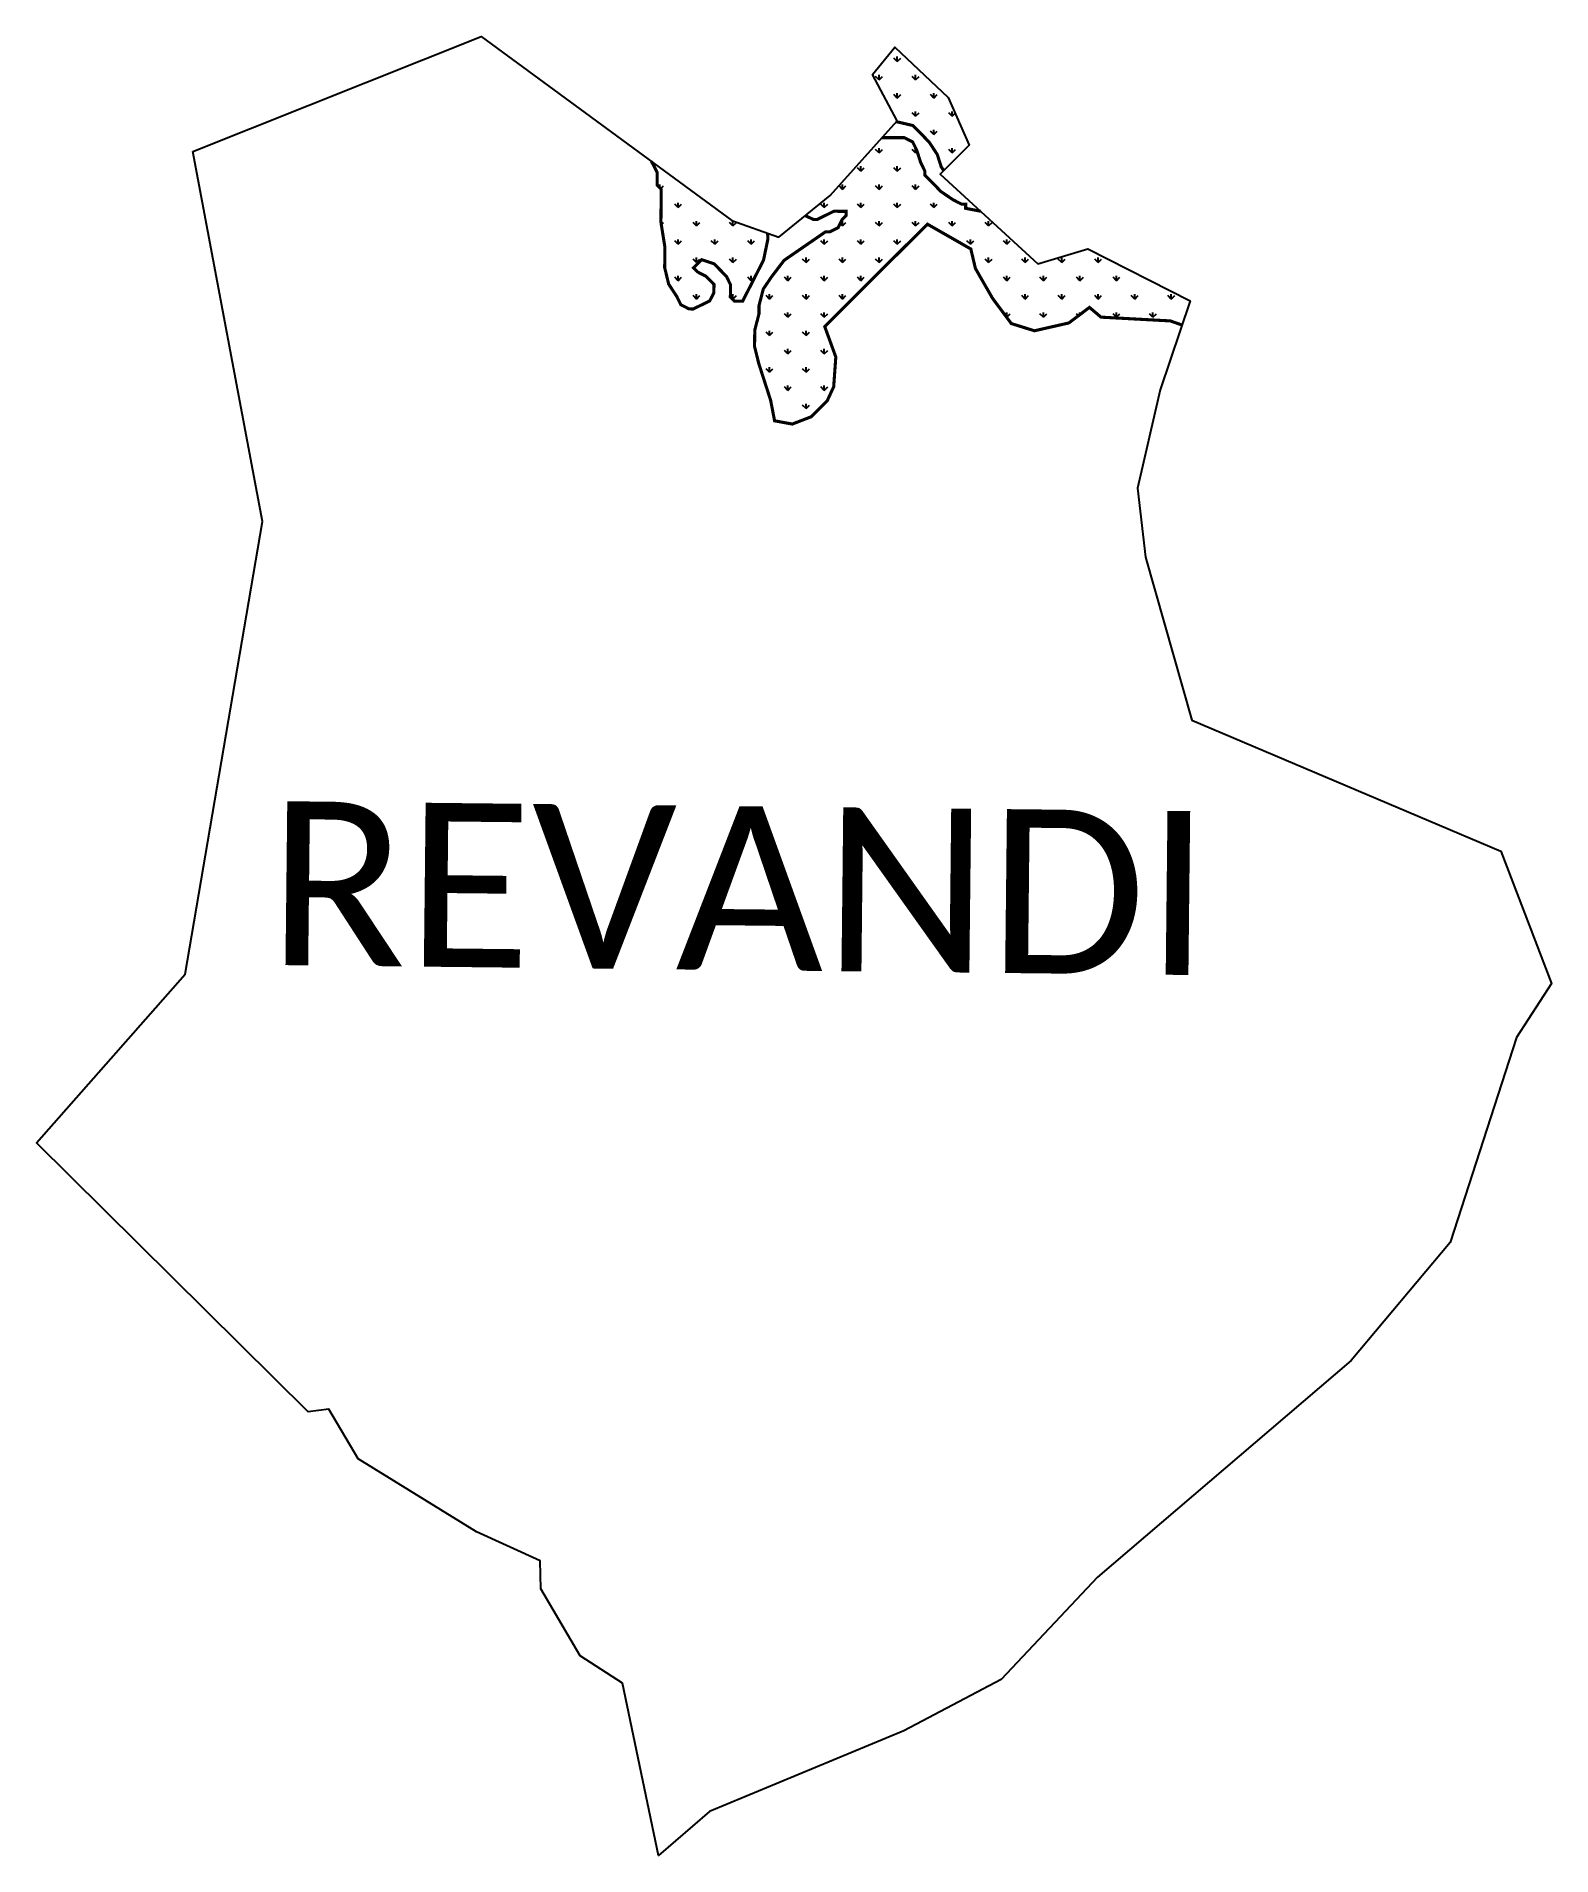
# Model space of a CAD drawing. Header units: metres. Extents: x 335554 to 337044, y 1778698 to 1780486.
import ezdxf

# ---------------------------------------------------------------- set-up
doc = ezdxf.new("R2010")
doc.units = ezdxf.units.M
doc.layers.add('MANGROOVES', color=112, linetype='Continuous')
doc.layers.add('VILLAGE NAME', color=250, linetype='Continuous')

msp = doc.modelspace()

# ---------------------------------------------------------------- hatches: boundary and pattern name
at = {"layer": 'MANGROOVES'}
h = msp.add_hatch(dxfattribs=at)
h.set_pattern_fill('GRASS', color=256)
h.paths.add_polyline_path([(336430, 1780301.6), (336472.7, 1780277.2), (336477.2, 1780258.1), (336494, 1780228.8), (336512.5, 1780203.9), (336535.3, 1780196.8), (336569.1, 1780204.5), (336589.4, 1780219.8), (336600.7, 1780210.2), (336668.9, 1780206.5), (336680.3, 1780202.5), (336688.3, 1780226.4), (336587.8, 1780277.5), (336538.6, 1780262.6), (336482.3, 1780314.3), (336467.6, 1780317.2), (336467.6, 1780321.3), (336463.6, 1780321.3), (336455.5, 1780325.4), (336443.4, 1780333.6), (336435.4, 1780341.8), (336427.4, 1780350), (336427.4, 1780354), (336423.4, 1780362.1), (336419.5, 1780374.3), (336415.5, 1780382.4), (336407.4, 1780386.6), (336385.2, 1780386.6), (336334.5, 1780329.9), (336310, 1780310), (336317.7, 1780306.3), (336321.8, 1780306.3), (336338, 1780314.3), (336350.2, 1780314.2), (336350.2, 1780310.1), (336346.1, 1780306.1), (336342, 1780298), (336333.8, 1780294), (336329.8, 1780294.1), (336289.1, 1780266.1), (336276.8, 1780250), (336268.6, 1780237.9), (336264.4, 1780221.7), (336264.4, 1780213.6), (336260.2, 1780197.5), (336260, 1780181.3), (336264, 1780165.1), (336267.9, 1780152.9), (336275.8, 1780128.5), (336279.7, 1780108.3), (336297.1, 1780105.1), (336316, 1780112.4), (336331.3, 1780127.7), (336337.8, 1780141.7), (336339.9, 1780171), (336329, 1780201)])
h.paths.add_polyline_path([(336450.4, 1780426), (336397.8, 1780475.5), (336376, 1780448.8), (336400.1, 1780403.2), (336399.3, 1780402.4), (336415.6, 1780398.6), (336423.7, 1780390.5), (336431.7, 1780382.3), (336439.7, 1780370.1), (336443.6, 1780357.9), (336446.2, 1780354.1), (336471.2, 1780379.2)])
h = msp.add_hatch(dxfattribs=at)
h.set_pattern_fill('GRASS', color=256)
h.paths.add_polyline_path([(336237.7, 1780305.1), (336158.4, 1780363.4), (336160.3, 1780360.2), (336164.3, 1780352.1), (336164.2, 1780340), (336168.2, 1780335.9), (336167.9, 1780303.5), (336171.8, 1780279.2), (336171.6, 1780258.9), (336175.5, 1780242.7), (336183.5, 1780230.5), (336187.5, 1780222.4), (336195.6, 1780218.3), (336199.6, 1780218.2), (336207.8, 1780222.2), (336215.9, 1780226.2), (336220, 1780234.2), (336220.1, 1780242.3), (336216.1, 1780246.4), (336212, 1780250.5), (336204, 1780254.6), (336200, 1780258.7), (336208.1, 1780266.7), (336220.2, 1780262.6), (336228.3, 1780254.4), (336232.3, 1780250.3), (336236.3, 1780242.2), (336236.2, 1780230.1), (336240.2, 1780226), (336248.3, 1780225.9), (336252.4, 1780234), (336260.6, 1780250.1), (336268.8, 1780266.2), (336273, 1780286.4), (336272.9, 1780292.6)])

# ---------------------------------------------------------------- linework, layer by layer
at = {"color": 3}
msp.add_lwpolyline([(335707.5, 1780372.9), (335991.2, 1780486.2), (336237.7, 1780305.1), (336283.8, 1780288.7), (336334.5, 1780329.9), (336400.1, 1780403.2), (336376, 1780448.8), (336397.8, 1780475.5), (336450.4, 1780426), (336471.2, 1780379.2), (336442.6, 1780350.6), (336538.6, 1780262.6), (336587.8, 1780277.5), (336688.3, 1780226.4), (336658.8, 1780138.9), (336636.5, 1780042), (336644.4, 1779974.1), (336689.9, 1779814.1), (336994.1, 1779685.4), (337043.9, 1779555), (337009.5, 1779502.1), (336944.2, 1779300.6), (336846.9, 1779184.6), (336597.4, 1778971.5), (336502.5, 1778871.1), (336406.9, 1778820.5), (336215.6, 1778741.2), (336165.4, 1778697.8), (336130, 1778867.4), (336088.5, 1778894.3), (336049.8, 1778960.1), (336049, 1778987.6), (335986.4, 1779016.1), (335870.3, 1779087.8), (335841.4, 1779136.6), (335820.9, 1779134.2), (335553.7, 1779398.5), (335700, 1779564.2), (335776.1, 1780009.4), (335707.5, 1780372.9)], dxfattribs=at)
at = {"layer": 'MANGROOVES', "const_width": 3.04, "flags": 128}
for points in [[(336399.3, 1780402.4), (336415.6, 1780398.6), (336423.7, 1780390.5), (336431.7, 1780382.3), (336439.7, 1780370.1), (336443.6, 1780357.9), (336446.2, 1780354.1)], [(336482.3, 1780314.3), (336467.6, 1780317.2), (336467.6, 1780321.3), (336463.6, 1780321.3), (336455.5, 1780325.4), (336443.4, 1780333.6), (336435.4, 1780341.8), (336427.4, 1780350), (336427.4, 1780354), (336423.4, 1780362.1), (336419.5, 1780374.3), (336415.5, 1780382.4), (336407.4, 1780386.6), (336385.2, 1780386.6)], [(336158.4, 1780363.4), (336160.3, 1780360.2), (336164.3, 1780352.1), (336164.2, 1780340), (336168.2, 1780335.9), (336167.9, 1780303.5), (336171.8, 1780279.2), (336171.6, 1780258.9), (336175.5, 1780242.7), (336183.5, 1780230.5), (336187.5, 1780222.4), (336195.6, 1780218.3), (336199.6, 1780218.2), (336207.8, 1780222.2), (336215.9, 1780226.2), (336220, 1780234.2), (336220.1, 1780242.3), (336216.1, 1780246.4), (336212, 1780250.5), (336204, 1780254.6), (336200, 1780258.7), (336208.1, 1780266.7), (336220.2, 1780262.6), (336228.3, 1780254.4), (336232.3, 1780250.3), (336236.3, 1780242.2), (336236.2, 1780230.1), (336240.2, 1780226), (336248.3, 1780225.9), (336252.4, 1780234), (336260.6, 1780250.1), (336268.8, 1780266.2), (336273, 1780286.4), (336272.9, 1780292.6)], [(336310, 1780310), (336317.7, 1780306.3), (336321.8, 1780306.3), (336338, 1780314.3), (336350.2, 1780314.2), (336350.2, 1780310.1), (336346.1, 1780306.1), (336342, 1780298), (336333.8, 1780294), (336329.8, 1780294.1), (336289.1, 1780266.1), (336276.8, 1780250), (336268.6, 1780237.9), (336264.4, 1780221.7), (336264.4, 1780213.6), (336260.2, 1780197.5), (336260, 1780181.3), (336264, 1780165.1), (336267.9, 1780152.9), (336275.8, 1780128.5), (336279.7, 1780108.3), (336297.1, 1780105.1), (336316, 1780112.4), (336331.3, 1780127.7), (336337.8, 1780141.7), (336339.9, 1780171), (336329, 1780201), (336430, 1780301.6), (336472.7, 1780277.2), (336477.2, 1780258.1), (336494, 1780228.8), (336512.5, 1780203.9), (336535.3, 1780196.8), (336569.1, 1780204.5), (336589.4, 1780219.8), (336600.7, 1780210.2), (336668.9, 1780206.5), (336680.3, 1780202.5)]]:
    msp.add_lwpolyline(points, dxfattribs=at)

# ---------------------------------------------------------------- texts
at = {"layer": 'VILLAGE NAME', "insert": (335782.4, 1779734.5), "char_height": 161.109, "attachment_point": 1, "rotation": 359.3742}
msp.add_mtext_dynamic_manual_height_columns('{\\fCalibri|b0|i0|c0|p34;REVANDI}', width=1589.786, gutter_width=805.5, heights=[0], dxfattribs=at)

doc.saveas('drawing.dxf')
